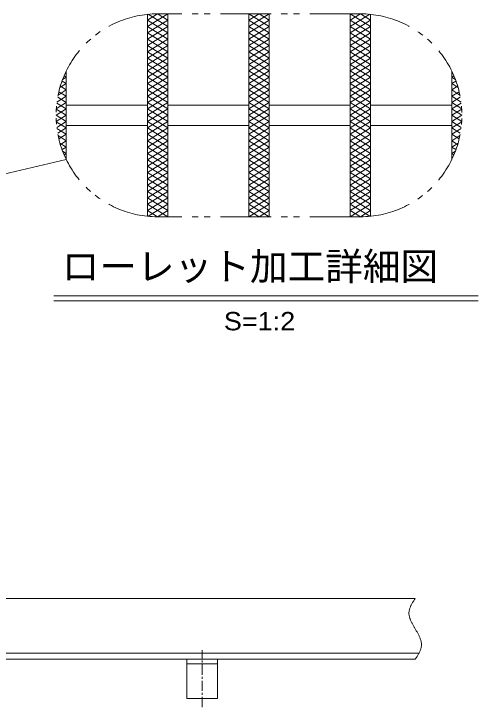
# Model space of a CAD drawing. Units: millimetres, scale not verified. Extents: x -1050 to 1050, y -742 to 742.
# Drawn here: x 211.7 to 440.6, y 53.9 to 395.6 of the extents above; entities that cross this region are included whole.
import ezdxf
from ezdxf.enums import TextEntityAlignment as Align

# ---------------------------------------------------------------- set-up
doc = ezdxf.new("R2010")
doc.units = ezdxf.units.MM
doc.header["$LTSCALE"] = 5
doc.linetypes.add('CHAIN1', pattern=[8, 5, -1, 1, -1])
doc.linetypes.add('DOUBLE_CHAIN1', pattern=[8.8, 5, -1, 0.6, -0.6, 0.6, -1])
for name, color, linetype, lineweight in [('0-1_寸法注釈', 2, 'Continuous', 9), ('0-2_蓋', 5, 'Continuous', 9), ('0-5_ハッチング', 4, 'Continuous', 9), ('0-6_想像線', 134, 'DOUBLE_CHAIN1', 9), ('0-9_枠', 7, 'Continuous', 9), ('0-B_アンカー', 7, 'Continuous', 9)]:
    doc.layers.add(name, color=color, linetype=linetype, lineweight=lineweight)
doc.styles.add('HG丸ｺﾞｼｯｸM-PRO', font='')
doc.styles.get('HG丸ｺﾞｼｯｸM-PRO').set_extended_font_data('HG丸ｺﾞｼｯｸM-PRO')

# ---------------------------------------------------------------- blocks, each defined once
blk = doc.blocks.new('A$C5D7C781A')
at = {"layer": '0-B_アンカー', "color": 6, "linetype": 'CHAIN1'}
blk.add_line((37.5, 140.11), (37.5, 0), dxfattribs=at)
at = {"layer": '0-B_アンカー'}
for p, q in [((0, 118.78), (0, 22.26)), ((0, 118.78), (75, 118.78)), ((75, 118.78), (75, 22.26)), ((75, 33.76), (0, 33.76)), ((0, 22.26), (75, 22.26))]:
    blk.add_line(p, q, dxfattribs=at)

msp = doc.modelspace()

# ---------------------------------------------------------------- linework, layer by layer
at = {"layer": '0-1_寸法注釈'}
for p, q in [((237.562, 323.817), (121.789, 296.945)), ((231.517, 256.701), (440.556, 256.701)), ((231.517, 254.201), (440.556, 254.201))]:
    msp.add_line(p, q, dxfattribs=at)
at = {"layer": '0-2_蓋'}
for p, q in [((277.562, 395.361), (277.562, 295.862)), ((277.562, 395.361), (277.562, 295.862)), ((287.562, 395.611), (287.562, 295.611)), ((287.562, 395.611), (287.562, 295.611)), ((327.562, 395.611), (327.562, 295.611)), ((327.562, 395.611), (327.562, 295.611)), ((337.562, 395.611), (337.562, 295.611)), ((337.562, 395.611), (337.562, 295.611)), ((377.562, 395.611), (377.562, 295.611)), ((377.562, 395.611), (377.562, 295.611)), ((387.562, 395.361), (387.562, 295.862)), ((387.562, 395.361), (387.562, 295.862)), ((237.562, 367.406), (237.562, 323.817)), ((237.562, 367.406), (237.562, 323.817)), ((427.562, 367.406), (427.562, 323.817)), ((427.562, 367.406), (427.562, 323.817)), ((237.562, 350.611), (277.562, 350.611)), ((287.562, 350.611), (327.562, 350.611)), ((337.562, 350.611), (377.562, 350.611)), ((387.562, 350.611), (427.562, 350.611)), ((237.562, 340.611), (277.562, 340.611)), ((287.562, 340.611), (327.562, 340.611)), ((337.562, 340.611), (377.562, 340.611)), ((387.562, 340.611), (427.562, 340.611))]:
    msp.add_line(p, q, dxfattribs=at)
at = {"layer": '0-5_ハッチング'}
for p, q in [((277.562, 389.361), (287.562, 395.611)), ((277.562, 392.486), (282.562, 395.611)), ((277.909, 395.394), (287.562, 389.361)), ((282.562, 395.611), (287.562, 392.486)), ((327.562, 389.361), (337.562, 395.611)), ((327.562, 395.611), (337.562, 389.361)), ((327.562, 392.486), (332.562, 395.611)), ((332.562, 395.611), (337.562, 392.486)), ((377.562, 395.611), (387.562, 389.361)), ((377.562, 392.486), (382.562, 395.611)), ((377.562, 389.361), (387.215, 395.394)), ((382.562, 395.611), (387.562, 392.486)), ((277.562, 386.236), (287.562, 392.486)), ((277.562, 392.486), (287.562, 386.236)), ((327.562, 386.236), (337.562, 392.486)), ((327.562, 392.486), (337.562, 386.236)), ((377.562, 386.236), (387.562, 392.486)), ((377.562, 392.486), (387.562, 386.236)), ((277.562, 383.111), (287.562, 389.361)), ((277.562, 389.361), (287.562, 383.111)), ((277.562, 379.986), (287.562, 386.236)), ((277.562, 386.236), (287.562, 379.986)), ((327.562, 383.111), (337.562, 389.361)), ((327.562, 389.361), (337.562, 383.111)), ((327.562, 379.986), (337.562, 386.236)), ((327.562, 386.236), (337.562, 379.986)), ((377.562, 383.111), (387.562, 389.361)), ((377.562, 389.361), (387.562, 383.111)), ((377.562, 379.986), (387.562, 386.236)), ((377.562, 386.236), (387.562, 379.986)), ((277.562, 383.111), (287.562, 376.861)), ((277.562, 376.861), (287.562, 383.111)), ((327.562, 383.111), (337.562, 376.861)), ((327.562, 376.861), (337.562, 383.111)), ((377.562, 383.111), (387.562, 376.861)), ((377.562, 376.861), (387.562, 383.111)), ((277.562, 379.986), (287.562, 373.736)), ((277.562, 373.736), (287.562, 379.986)), ((327.562, 379.986), (337.562, 373.736)), ((327.562, 373.736), (337.562, 379.986)), ((377.562, 379.986), (387.562, 373.736)), ((377.562, 373.736), (387.562, 379.986)), ((277.562, 376.861), (287.562, 370.611)), ((277.562, 370.611), (287.562, 376.861)), ((327.562, 376.861), (337.562, 370.611)), ((327.562, 370.611), (337.562, 376.861)), ((377.562, 376.861), (387.562, 370.611)), ((377.562, 370.611), (387.562, 376.861)), ((277.562, 373.736), (287.562, 367.486)), ((277.562, 367.486), (287.562, 373.736)), ((327.562, 373.736), (337.562, 367.486)), ((327.562, 367.486), (337.562, 373.736)), ((377.562, 373.736), (387.562, 367.486)), ((377.562, 367.486), (387.562, 373.736)), ((277.562, 370.611), (287.562, 364.361)), ((277.562, 364.361), (287.562, 370.611)), ((327.562, 370.611), (337.562, 364.361)), ((327.562, 364.361), (337.562, 370.611)), ((377.562, 370.611), (387.562, 364.361)), ((377.562, 364.361), (387.562, 370.611)), ((277.562, 367.486), (287.562, 361.236)), ((277.562, 361.236), (287.562, 367.486)), ((327.562, 367.486), (337.562, 361.236)), ((327.562, 361.236), (337.562, 367.486)), ((377.562, 367.486), (387.562, 361.236)), ((377.562, 361.236), (387.562, 367.486)), ((235.508, 362.52), (237.562, 361.236)), ((235.774, 363.244), (237.562, 364.361)), ((236.488, 365.032), (237.562, 364.361)), ((277.562, 358.111), (287.562, 364.361)), ((277.562, 364.361), (287.562, 358.111)), ((327.562, 358.111), (337.562, 364.361)), ((327.562, 364.361), (337.562, 358.111)), ((377.562, 358.111), (387.562, 364.361)), ((377.562, 364.361), (387.562, 358.111)), ((427.562, 364.361), (428.636, 365.032)), ((427.562, 364.361), (429.349, 363.244)), ((427.562, 361.236), (429.616, 362.52)), ((234.474, 359.306), (237.562, 361.236)), ((234.655, 359.928), (237.562, 358.111)), ((277.562, 354.986), (287.562, 361.236)), ((277.562, 361.236), (287.562, 354.986)), ((327.562, 354.986), (337.562, 361.236)), ((327.562, 361.236), (337.562, 354.986)), ((377.562, 354.986), (387.562, 361.236)), ((377.562, 361.236), (387.562, 354.986)), ((427.562, 361.236), (430.65, 359.306)), ((427.562, 358.111), (430.468, 359.928)), ((233.573, 355.618), (237.562, 358.111)), ((233.936, 357.252), (237.562, 354.986)), ((277.562, 351.861), (287.562, 358.111)), ((277.562, 358.111), (287.562, 351.861)), ((327.562, 351.861), (337.562, 358.111)), ((327.562, 358.111), (337.562, 351.861)), ((377.562, 351.861), (387.562, 358.111)), ((377.562, 358.111), (387.562, 351.861)), ((427.562, 358.111), (431.55, 355.618)), ((427.562, 354.986), (431.188, 357.252)), ((232.988, 352.128), (237.562, 354.986)), ((233.356, 354.49), (237.562, 351.861)), ((277.562, 348.736), (287.562, 354.986)), ((277.562, 354.986), (287.562, 348.736)), ((327.562, 348.736), (337.562, 354.986)), ((327.562, 354.986), (337.562, 348.736)), ((377.562, 348.736), (387.562, 354.986)), ((377.562, 354.986), (387.562, 348.736)), ((427.562, 354.986), (432.135, 352.128)), ((427.562, 351.861), (431.767, 354.49)), ((232.562, 345.611), (237.562, 348.736)), ((232.656, 348.677), (237.562, 345.611)), ((232.663, 348.8), (237.562, 351.861)), ((232.926, 351.634), (237.562, 348.736)), ((277.562, 345.611), (287.562, 351.861)), ((277.562, 351.861), (287.562, 345.611)), ((277.562, 342.486), (287.562, 348.736)), ((277.562, 348.736), (287.562, 342.486)), ((327.562, 345.611), (337.562, 351.861)), ((327.562, 351.861), (337.562, 345.611)), ((327.562, 342.486), (337.562, 348.736)), ((327.562, 348.736), (337.562, 342.486)), ((377.562, 345.611), (387.562, 351.861)), ((377.562, 351.861), (387.562, 345.611)), ((377.562, 342.486), (387.562, 348.736)), ((377.562, 348.736), (387.562, 342.486)), ((427.562, 351.861), (432.46, 348.8)), ((427.562, 348.736), (432.198, 351.634)), ((427.562, 348.736), (432.562, 345.611)), ((427.562, 345.611), (432.468, 348.677)), ((232.562, 345.611), (237.562, 342.486)), ((232.656, 342.545), (237.562, 345.611)), ((277.562, 339.361), (287.562, 345.611)), ((277.562, 345.611), (287.562, 339.361)), ((327.562, 339.361), (337.562, 345.611)), ((327.562, 345.611), (337.562, 339.361)), ((377.562, 339.361), (387.562, 345.611)), ((377.562, 345.611), (387.562, 339.361)), ((427.562, 342.486), (432.562, 345.611)), ((427.562, 345.611), (432.468, 342.545)), ((232.663, 342.423), (237.562, 339.361)), ((232.926, 339.589), (237.562, 342.486)), ((277.562, 336.236), (287.562, 342.486)), ((277.562, 342.486), (287.562, 336.236)), ((327.562, 336.236), (337.562, 342.486)), ((327.562, 342.486), (337.562, 336.236)), ((377.562, 336.236), (387.562, 342.486)), ((377.562, 342.486), (387.562, 336.236)), ((427.562, 342.486), (432.198, 339.589)), ((427.562, 339.361), (432.46, 342.423)), ((232.988, 339.095), (237.562, 336.236)), ((233.356, 336.733), (237.562, 339.361)), ((277.562, 333.111), (287.562, 339.361)), ((277.562, 339.361), (287.562, 333.111)), ((327.562, 333.111), (337.562, 339.361)), ((327.562, 339.361), (337.562, 333.111)), ((377.562, 333.111), (387.562, 339.361)), ((377.562, 339.361), (387.562, 333.111)), ((427.562, 339.361), (431.767, 336.733)), ((427.562, 336.236), (432.135, 339.095)), ((233.573, 335.604), (237.562, 333.111)), ((233.936, 333.97), (237.562, 336.236)), ((277.562, 329.986), (287.562, 336.236)), ((277.562, 336.236), (287.562, 329.986)), ((327.562, 329.986), (337.562, 336.236)), ((327.562, 336.236), (337.562, 329.986)), ((377.562, 329.986), (387.562, 336.236)), ((377.562, 336.236), (387.562, 329.986)), ((427.562, 336.236), (431.188, 333.97)), ((427.562, 333.111), (431.55, 335.604)), ((234.474, 331.916), (237.562, 329.986)), ((234.655, 331.295), (237.562, 333.111)), ((277.562, 326.861), (287.562, 333.111)), ((277.562, 333.111), (287.562, 326.861)), ((327.562, 326.861), (337.562, 333.111)), ((327.562, 333.111), (337.562, 326.861)), ((377.562, 326.861), (387.562, 333.111)), ((377.562, 333.111), (387.562, 326.861)), ((427.562, 333.111), (430.468, 331.295)), ((427.562, 329.986), (430.65, 331.916)), ((235.508, 328.702), (237.562, 329.986)), ((277.562, 323.736), (287.562, 329.986)), ((277.562, 329.986), (287.562, 323.736)), ((327.562, 323.736), (337.562, 329.986)), ((327.562, 329.986), (337.562, 323.736)), ((377.562, 323.736), (387.562, 329.986)), ((377.562, 329.986), (387.562, 323.736)), ((427.562, 329.986), (429.616, 328.702)), ((235.774, 327.978), (237.562, 326.861)), ((236.488, 326.19), (237.562, 326.861)), ((277.562, 320.611), (287.562, 326.861)), ((277.562, 326.861), (287.562, 320.611)), ((327.562, 320.611), (337.562, 326.861)), ((327.562, 326.861), (337.562, 320.611)), ((377.562, 320.611), (387.562, 326.861)), ((377.562, 326.861), (387.562, 320.611)), ((427.562, 326.861), (429.349, 327.978)), ((427.562, 326.861), (428.636, 326.19)), ((277.562, 323.736), (287.562, 317.486)), ((277.562, 317.486), (287.562, 323.736)), ((327.562, 323.736), (337.562, 317.486)), ((327.562, 317.486), (337.562, 323.736)), ((377.562, 323.736), (387.562, 317.486)), ((377.562, 317.486), (387.562, 323.736)), ((277.562, 320.611), (287.562, 314.361)), ((277.562, 314.361), (287.562, 320.611)), ((327.562, 320.611), (337.562, 314.361)), ((327.562, 314.361), (337.562, 320.611)), ((377.562, 320.611), (387.562, 314.361)), ((377.562, 314.361), (387.562, 320.611)), ((277.562, 317.486), (287.562, 311.236)), ((277.562, 311.236), (287.562, 317.486)), ((327.562, 317.486), (337.562, 311.236)), ((327.562, 311.236), (337.562, 317.486)), ((377.562, 317.486), (387.562, 311.236)), ((377.562, 311.236), (387.562, 317.486)), ((277.562, 314.361), (287.562, 308.111)), ((277.562, 308.111), (287.562, 314.361)), ((277.562, 311.236), (287.562, 304.986)), ((277.562, 304.986), (287.562, 311.236)), ((327.562, 314.361), (337.562, 308.111)), ((327.562, 308.111), (337.562, 314.361)), ((327.562, 311.236), (337.562, 304.986)), ((327.562, 304.986), (337.562, 311.236)), ((377.562, 314.361), (387.562, 308.111)), ((377.562, 308.111), (387.562, 314.361)), ((377.562, 311.236), (387.562, 304.986)), ((377.562, 304.986), (387.562, 311.236)), ((277.562, 308.111), (287.562, 301.861)), ((277.562, 301.861), (287.562, 308.111)), ((327.562, 308.111), (337.562, 301.861)), ((327.562, 301.861), (337.562, 308.111)), ((377.562, 308.111), (387.562, 301.861)), ((377.562, 301.861), (387.562, 308.111)), ((277.562, 304.986), (287.562, 298.736)), ((277.562, 298.736), (287.562, 304.986)), ((327.562, 304.986), (337.562, 298.736)), ((327.562, 298.736), (337.562, 304.986)), ((377.562, 304.986), (387.562, 298.736)), ((377.562, 298.736), (387.562, 304.986)), ((277.562, 301.861), (287.562, 295.611)), ((277.909, 295.828), (287.562, 301.861)), ((327.562, 301.861), (337.562, 295.611)), ((327.562, 295.611), (337.562, 301.861)), ((377.562, 301.861), (387.215, 295.828)), ((377.562, 295.611), (387.562, 301.861)), ((277.562, 298.736), (282.562, 295.611)), ((282.562, 295.611), (287.562, 298.736)), ((327.562, 298.736), (332.562, 295.611)), ((332.562, 295.611), (337.562, 298.736)), ((377.562, 298.736), (382.562, 295.611)), ((382.562, 295.611), (387.562, 298.736))]:
    msp.add_line(p, q, dxfattribs=at)
at = {"layer": '0-6_想像線'}
for p, q in [((382.562, 395.611), (282.562, 395.611)), ((382.562, 295.611), (282.562, 295.611))]:
    msp.add_line(p, q, dxfattribs=at)
for points in [[(409.55, 107.475), (409.359, 107.182), (409.169, 106.888), (408.98, 106.595), (408.792, 106.301), (408.608, 106.007), (408.427, 105.714), (408.249, 105.42), (408.076, 105.126), (407.909, 104.831), (407.747, 104.537), (407.592, 104.242), (407.443, 103.947), (407.303, 103.652), (407.171, 103.357), (407.048, 103.061), (406.935, 102.765), (406.832, 102.468), (406.741, 102.172), (406.661, 101.874), (406.593, 101.577), (406.538, 101.279), (406.497, 100.98), (406.47, 100.681), (406.458, 100.381), (406.46, 100.081), (406.476, 99.781), (406.505, 99.48), (406.547, 99.178), (406.601, 98.876), (406.666, 98.574), (406.743, 98.272), (406.829, 97.969), (406.926, 97.665), (407.032, 97.362), (407.147, 97.058), (407.27, 96.753), (407.401, 96.449), (407.538, 96.144), (407.683, 95.839)], [(407.683, 95.839), (407.833, 95.534), (407.989, 95.229), (408.15, 94.923), (408.316, 94.617), (408.485, 94.312), (408.657, 94.006), (408.833, 93.7), (409.01, 93.394), (409.189, 93.087), (409.369, 92.781), (409.55, 92.475)], [(411.417, 89.111), (411.267, 89.416), (411.111, 89.721), (410.95, 90.027), (410.784, 90.333), (410.615, 90.638), (410.443, 90.944), (410.267, 91.25), (410.09, 91.556), (409.911, 91.863), (409.731, 92.169), (409.55, 92.475)], [(409.55, 77.475), (409.741, 77.768), (409.931, 78.062), (410.12, 78.355), (410.308, 78.649), (410.492, 78.943), (410.673, 79.236), (410.851, 79.53), (411.024, 79.824), (411.191, 80.119), (411.353, 80.413), (411.508, 80.708), (411.657, 81.003), (411.797, 81.298), (411.929, 81.593), (412.052, 81.889), (412.165, 82.185), (412.268, 82.481), (412.359, 82.778), (412.439, 83.076), (412.507, 83.373), (412.562, 83.671), (412.603, 83.97), (412.63, 84.269), (412.642, 84.569), (412.64, 84.869), (412.624, 85.169), (412.595, 85.47), (412.553, 85.772), (412.499, 86.074), (412.434, 86.376), (412.357, 86.678), (412.271, 86.981), (412.174, 87.285), (412.068, 87.588), (411.953, 87.892), (411.83, 88.197), (411.699, 88.501), (411.562, 88.806), (411.417, 89.111)]]:
    msp.add_lwpolyline(points, dxfattribs=at)
for centre, start, end in [((282.562, 345.611), 90, 270), ((382.562, 345.611), 270, 90)]:
    msp.add_arc(centre, 50, start, end, dxfattribs=at)
at = {"layer": '0-9_枠'}
for p, q in [((204.55, 107.475), (409.55, 107.475)), ((-792.45, 80.475), (411.386, 80.475)), ((-795.45, 77.475), (409.55, 77.475))]:
    msp.add_line(p, q, dxfattribs=at)

# ---------------------------------------------------------------- block references
at = {"layer": '0-B_アンカー', "xscale": -0.2, "yscale": 0.2, "rotation": 180}
msp.add_blockref('A$C5D7C781A', (297.05, 81.927), dxfattribs=at)

# ---------------------------------------------------------------- texts
at = {"layer": '0-1_寸法注釈', "color": 7, "style": 'HG丸ｺﾞｼｯｸM-PRO'}
msp.add_text('ローレット加工詳細図', height=13.6, dxfattribs=at).set_placement((235.33, 260.273), align=Align.BOTTOM_LEFT)
at = {"layer": '0-1_寸法注釈', "color": 7, "style": 'HG丸ｺﾞｼｯｸM-PRO', "width": 1.1}
msp.add_text('S=1:2', height=9.054, dxfattribs=at).set_placement((315.229, 236.905), align=Align.BOTTOM_LEFT)

doc.saveas('drawing.dxf')
